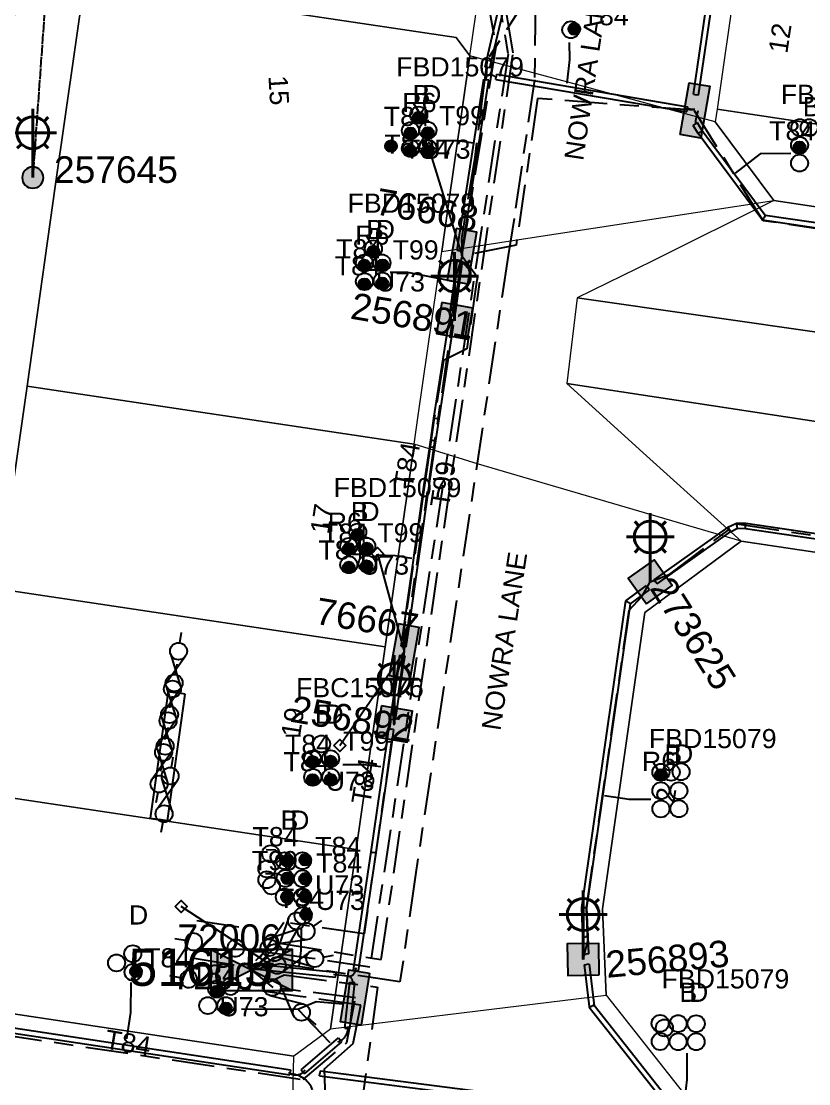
# Model space of a CAD drawing. Header units: metres. Extents: x 280709 to 281347, y 6137535 to 6138306.
# Drawn here: x 280959 to 281033.1, y 6138006.9 to 6138106.9 of the extents above; entities that cross this region are included whole.
import ezdxf
from ezdxf.enums import TextEntityAlignment as Align

# ---------------------------------------------------------------- set-up
doc = ezdxf.new("R2010")
doc.units = ezdxf.units.M
doc.linetypes.add('Cable Exist OH', pattern=[1, 1, 0])
doc.linetypes.add('Cable Exist UG', pattern=[8.2, 4, -1.2, 1.8, -1.2])
doc.layers.get('0').update_dxf_attribs({"color": 6})
for name, color, linetype in [('_User DUCT CONFIGS', 7, 'Continuous'), ('Duct_SP_EXT', 7, 'Continuous'), ('Equip_HV_EXT', 7, 'Continuous'), ('Equip_LV_EXT', 7, 'Continuous'), ('Equip_SP_SL_EXT', 7, 'Continuous'), ('Mains_HV_EXT', 7, 'Continuous'), ('Mains_LV_EXT', 7, 'Continuous'), ('Mains_SL_EXT', 7, 'Continuous'), ('Services_SP_EXT', 7, 'Continuous'), ('Sub_LV_EXT', 7, 'Continuous'), ('Sub_SP_EXT', 7, 'Continuous'), ('SupportsOH_SP_TR_HV_LV_SL_EXT', 7, 'Continuous'), ('SupportsUG_SP_LV_EXT', 7, 'Continuous'), ('SupportsUG_SP_LV_SL_EXT', 7, 'Continuous'), ('Trench_SP_EXT', 7, 'Continuous')]:
    doc.layers.add(name, color=color, linetype=linetype)
for name, color, linetype, lineweight in [('Cadastre Buildings_SP_EXT', 9, 'Continuous', 5), ('Cadastre Land Parcels_SP_EXT', 9, 'Continuous', 5), ('Cadastre Roads_SP_EXT', 9, 'Continuous', 5)]:
    doc.layers.add(name, color=color, linetype=linetype, lineweight=lineweight)
doc.styles.add('COLUMN_LABEL', font='arial.ttf')
doc.styles.add('iecARIAL', font='arial.ttf', dxfattribs={"height": 2})
doc.styles.add('PIT_LABEL', font='arial.ttf')
doc.styles.add('POLE_LABEL', font='arial.ttf')
doc.styles.get("Standard").update_dxf_attribs({"font": 'arial.ttf'})
doc.styles.add('SWITCH_LABEL', font='arial.ttf', dxfattribs={"height": 2.5})

# ---------------------------------------------------------------- blocks, each defined once
blk = doc.blocks.new('SUB_PADMOUNT_EXT')
for points in [[(0, 0), (-3.84, 1.92), (-3.84, -1.92)], [(0, 0), (3.84, 1.92), (3.84, -1.92)]]:
    blk.add_hatch(color=256).paths.add_polyline_path(points)
for p, q in [((3.84, 1.92), (-3.84, -1.92)), ((-3.84, 1.92), (3.84, -1.92))]:
    blk.add_line(p, q)
blk.add_lwpolyline([(-3.84, -1.92), (3.84, -1.92), (3.84, 1.92), (-3.84, 1.92)], close=True)
for tag, height, flags, p in [('ASSET_NUM', 3.5, 8, (2, 2)), ('STREET_CODE', 0.2, 9, (1.5, 0)), ('OPERATING_VOLTAGE', 0.2, 9, (1.5, -0.6)), ('ORIENTATION', 0.2, 9, (1.5, -0.8)), ('OWNED_BY', 0.2, 9, (1.5, -1)), ('CONSTRUCTED_VOLTAGE', 0.2, 9, (1.5, -0.2)), ('NO_PHASES', 0.2, 9, (1.5, -0.4)), ('OPERATED_BY', 0.2, 9, (1.5, -1.2)), ('SECONDARY_VOLTAGE', 0.2, 9, (1.5, -1.6)), ('STATE', 0.2, 9, (1.5, -1.8)), ('MAINTAINED_BY', 0.2, 9, (1.5, -1.4)), ('PARENT', 0.2, 9, (1.5, -2)), ('SUBSTATION_TYPE', 0.2, 9, (1.5, -2.2)), ('STREETNAME', 0.2, 9, (1.5, -3)), ('USAGE', 0.2, 9, (1.5, -2.4)), ('LEGEND', 0.2, 9, (1.5, -2.6)), ('LOCATION', 0.2, 9, (1.5, -2.8)), ('Z', 0.2, 1, (1.5, -3.6)), ('SUBURB', 0.2, 9, (1.5, -3.2)), ('NOTES', 0.2, 9, (1.5, -3.4))]:
    blk.add_attdef(tag, text='', height=height, dxfattribs=dict(flags=flags)).set_placement(p, align=Align.MIDDLE_LEFT)
blk = doc.blocks.new('COLUMN_EXT')
blk.add_hatch(color=256).paths.add_polyline_path([(-1.485, 1.485), (-1.485, -1.485), (1.485, -1.485), (1.485, 1.485)])
blk.add_lwpolyline([(-1.485, -1.485), (1.485, -1.485), (1.485, 1.485), (-1.485, 1.485)], close=True)
for tag, height, style, flags, p in [('ASSET_NUM', 2.5, 'COLUMN_LABEL', 8, (2, 2)), ('STRUCTURE_PLANT_NUMBER', 0.2, 'POLE_LABEL', 9, (1.813, 0.031)), ('STREET_CODE', 0.2, 'COLUMN_LABEL', 9, (1.813, -0.2))]:
    blk.add_attdef(tag, text='', height=height, dxfattribs=dict(style=style, flags=flags)).set_placement(p, align=Align.MIDDLE_LEFT)
at = {"flags": 9}
for tag, p in [('OWNED_BY', (1.813, -0.6)), ('STATE', (1.813, -0.8)), ('COLUMN_TYPE', (1.813, -0.4)), ('USAGE', (1.813, -1)), ('STREETNAME', (1.813, -1.6)), ('SUBURB', (1.813, -1.8)), ('LEGEND', (1.813, -1.2)), ('LOCATION', (1.813, -1.4)), ('NOTES', (1.813, -2))]:
    blk.add_attdef(tag, text='', height=0.2, dxfattribs=at).set_placement(p, align=Align.MIDDLE_LEFT)
at = {"flags": 1}
blk.add_attdef('Z', (1.813, -2.351), '', height=0.2, dxfattribs=at)
blk = doc.blocks.new('PILLAR_EXT')
blk.add_hatch(color=256).paths.add_polyline_path([(-2.475, 0.99), (-2.475, -0.99), (2.475, -0.99), (2.475, 0.99)])
blk.add_lwpolyline([(-2.475, -0.99), (2.475, -0.99), (2.475, 0.99), (-2.475, 0.99)], close=True)
at = {"style": 'iecARIAL', "flags": 8}
blk.add_attdef('ASSET_NUM', (1.5, 3.5), '', height=2.5, dxfattribs=at)
for tag, p, flags in [('OWNED_BY', (0, -0.2), 9), ('STATE', (0, -0.4), 9), ('SUPPORT_TYPE', (0, -0.6), 9), ('USAGE', (0, -0.8), 9), ('LEGEND', (0, -1), 9), ('LOCATION', (0, -1.2), 9), ('STREETNAME', (0, -1.8), 9), ('SUBURB', (0, -2), 1), ('NOTES', (0, -1.4), 9), ('PARENT', (0, -1.6), 9)]:
    blk.add_attdef(tag, p, '', height=0.2, dxfattribs=dict(flags=flags))
blk = doc.blocks.new('DUCT_EXT')
blk.add_circle((0, 0.8), 0.8)
at = {"flags": 1}
blk.add_attdef('Z', (0, 0), '', height=0.2, dxfattribs=at)
at = {"flags": 9}
for tag, p in [('DUCT_CODE', (0, 0)), ('XSECT_TYPE', (0, -0.2)), ('STATE', (0, -0.6)), ('FB_REFERENCE', (0, -0.4)), ('NOTES', (0, -0.8))]:
    blk.add_attdef(tag, text='', height=0.2, dxfattribs=at).set_placement(p, align=Align.MIDDLE_LEFT)
blk = doc.blocks.new('SL_LANTERN_EXT')
at = {"lineweight": 40}
for p, q in [((0, 1.968), (0, 6.468)), ((-1.459, 5.676), (-1.061, 5.278)), ((1.458, 5.676), (1.06, 5.278)), ((-2.25, 4.218), (2.25, 4.218)), ((-1.459, 2.759), (-1.061, 3.157)), ((1.458, 2.759), (1.06, 3.157)), ((0, 0), (0, 2.721))]:
    blk.add_line(p, q, dxfattribs=at)
blk.add_circle((0, 4.218), 1.5, dxfattribs=at)
at = {"style": 'iecARIAL', "flags": 9}
blk.add_attdef('ASSET_NUM', (1.5, 1.5), '', height=2.5, dxfattribs=at)
for tag, p, height, flags in [('CONSTRUCTED_VOLTAGE', (0.981, -0.653), 0.2, 9), ('CONTROL_TYPE', (0.981, -0.853), 0.2, 9), ('LANTERN_PURPOSE', (0.981, -1.053), 0.2, 9), ('LNUMBER', (2.181, -3.253), 2.5, 8), ('OPERATING_VOLTAGE', (0.981, -1.653), 0.2, 9), ('ORIENTATION', (0.981, -1.853), 0.2, 9), ('OWNED_BY', (0.981, -2.053), 0.2, 9), ('LANTERN_TYPE', (0.981, -1.253), 0.2, 9), ('NO_PHASES', (0.981, -1.453), 0.2, 9), ('STATE', (0.981, -2.253), 0.2, 9), ('CEXIST', (0.981, -2.653), 0.2, 9), ('CNEW', (0.981, -2.853), 0.2, 9), ('CNUMBER', (0.981, -3.053), 0.2, 9), ('USAGE', (0.981, -2.453), 0.2, 9), ('CREMOVE', (0.981, -3.253), 0.2, 9), ('CREPLACE', (0.981, -3.453), 0.2, 9), ('LKINGHEIGHT', (0.981, -3.653), 0.2, 9), ('LBRACKET', (0.981, -3.853), 0.2, 9), ('LBRACKETVOCAB', (0.981, -4.053), 0.2, 9), ('LCATEGORY', (0.981, -4.253), 0.2, 9), ('LCHARGE1', (0.981, -4.453), 0.2, 9), ('LCHARGE1PERCENT', (0.981, -4.653), 0.2, 9), ('LCHARGE2', (0.981, -4.853), 0.2, 9), ('LCHARGE2PERCENT', (0.981, -5.053), 0.2, 9), ('LCHARGE3', (0.981, -5.253), 0.2, 9), ('LCHARGE3PERCENT', (0.981, -5.453), 0.2, 9), ('LEXIST', (0.981, -5.653), 0.2, 9), ('LLAMP', (0.981, -5.853), 0.2, 9), ('LLAMPVOCAB', (0.981, -6.053), 0.2, 9), ('LMAST', (0.981, -6.253), 0.2, 9), ('LMASTVOCAB', (0.981, -6.453), 0.2, 9), ('LNEW', (0.981, -6.653), 0.2, 9), ('LANTNUMBER', (0.981, -6.853), 0.2, 9), ('LOUTREACH', (0.981, -7.253), 0.2, 9), ('LOUTREACHVOCAB', (0.981, -7.453), 0.2, 9), ('LRATECODE', (0.981, -7.653), 0.2, 9), ('LREMOVE', (0.981, -7.853), 0.2, 9), ('LREPLACE', (0.981, -8.053), 0.2, 9), ('LTYPE', (0.981, -8.253), 0.2, 9), ('LTYPEVOCAB', (0.981, -8.453), 0.2, 9), ('LEGEND', (0.981, -8.653), 0.2, 9), ('LOCATION', (0.981, -8.853), 0.2, 9), ('NOTES', (0.981, -9.053), 0.2, 9), ('STREETNAME', (0.981, -9.253), 0.2, 9), ('SUBURB', (0.981, -9.453), 0.2, 1)]:
    blk.add_attdef(tag, p, '', height=height, dxfattribs=dict(flags=flags))
blk = doc.blocks.new('CCP_EXT')
at = {"flags": 9}
for tag, p in [('STATE', (0, -1.8)), ('USAGE', (0, -1.2)), ('LEGEND', (0, -1.4)), ('LIFE_SUPPORT', (0, -1.6)), ('NOTES', (0, -2))]:
    blk.add_attdef(tag, text='', height=0.2, dxfattribs=at).set_placement(p, align=Align.MIDDLE_LEFT)
blk.add_wipeout([(0, 0.566), (0.566, 0), (0, -0.566), (-0.566, 0)])
blk.add_lwpolyline([(-0.566, 0), (0, 0.566), (0.566, 0), (0, -0.566), (-0.566, 0)])
at = {"flags": 1}
blk.add_attdef('Z', (0, 0), '', height=0.2, dxfattribs=at)
at = {"flags": 9}
for tag, p in [('CCP_TYPE', (0, 0)), ('OPERATING_VOLTAGE', (0, -0.6)), ('ORIENTATION', (0, -0.8)), ('OWNED_BY', (0, -1)), ('CONSTRUCTED_VOLTAGE', (0, -0.2)), ('NO_PHASES', (0, -0.4))]:
    blk.add_attdef(tag, text='', height=0.2, dxfattribs=at).set_placement(p, align=Align.MIDDLE_LEFT)
blk = doc.blocks.new('POLE_EXT')
blk.add_hatch(color=256).paths.add_polyline_path([(-1, 0, 1), (1, 0, 1)])
blk.add_lwpolyline([(-1, 0, 1), (1, 0, 1)], format="xyb", close=True)
for tag, height, flags, p in [('pNumber', 2.5, 8, (-17.84, 2.067)), ('OWNED_BY', 0.2, 9, (1.355, -0.4)), ('SPECIAL_USE', 0.2, 9, (1.355, -0.8)), ('STATE', 0.2, 9, (1.355, -1)), ('PARENT', 0.2, 9, (1.355, -0.6)), ('cLV', 0.2, 9, (1.355, -1.4)), ('cHV', 0.2, 9, (1.355, -2)), ('hDepth', 0.2, 9, (1.355, -1.6)), ('hDia', 0.2, 9, (1.355, -1.8)), ('USAGE', 0.2, 9, (1.355, -1.2)), ('LBRACKET', 0.2, 9, (1.355, -2.2)), ('LExisting', 0.2, 9, (1.355, -2.4)), ('LANTNUMBER', 0.2, 9, (1.355, -2.6)), ('LOther', 0.2, 9, (1.355, -2.8)), ('LRemove', 0.2, 9, (1.355, -3)), ('cLinedev', 0.2, 9, (1.355, -3.4)), ('pExisting', 0.2, 9, (1.355, -3.8)), ('LEGEND', 0.2, 9, (1.355, -3.2)), ('LOCATION', 0.2, 9, (1.355, -3.6)), ('PFNUMBER', 0.2, 9, (1.355, -4)), ('pFooting', 0.2, 9, (1.355, -4.4)), ('pNew', 0.2, 9, (1.355, -4.6)), ('pRelocate', 0.2, 9, (1.355, -5)), ('NEWPFNUMBER', 0.2, 9, (1.355, -4.2)), ('cspan', 0.2, 9, (1.355, -6)), ('pRemove', 0.2, 9, (1.355, -5.2)), ('pReplace', 0.2, 9, (1.355, -5.4)), ('pStay', 0.2, 9, (1.355, -5.6)), ('pType', 0.2, 9, (1.355, -5.8)), ('STREETNAME', 0.2, 9, (1.355, -6.2)), ('SUBURB', 0.2, 9, (1.355, -6.4)), ('OPERATED_BY', 0.2, 9, (1.355, -7.014)), ('NOTES', 0.2, 9, (1.355, -6.6)), ('MAINTAINED_BY', 0.2, 9, (1.355, -6.814))]:
    blk.add_attdef(tag, text='', height=height, dxfattribs=dict(flags=flags)).set_placement(p, align=Align.MIDDLE_LEFT)
at = {"style": 'POLE_LABEL'}
for tag, height, flags, p in [('ASSET_NUM', 2.5, 8, (2, 2)), ('STRUCTURE_PLANT_NUMBER', 0.2, 9, (1.355, 0.028)), ('STREET_CODE', 0.2, 9, (1.355, -0.2))]:
    blk.add_attdef(tag, text='', height=height, dxfattribs=dict(at, flags=flags)).set_placement(p, align=Align.MIDDLE_LEFT)
at = {"flags": 1}
blk.add_attdef('Z', (1.355, -7.328), '', height=0.2, dxfattribs=at)
blk = doc.blocks.new('LV_UG_DFUSE_CLOSED_EXT')
for points in [[(1, 0), (0, 0)], [(5.04, 0.726), (2.156, -0.717)], [(5.049, -0.707), (2.156, 0.717)], [(6.2, 0.013), (7.2, 0.013)]]:
    blk.add_lwpolyline(points)
for centre in [(1.8, 0), (5.4, 0.011)]:
    blk.add_circle(centre, 0.8)
at = {"flags": 9}
for tag, p in [('ACTUAL_STATUS', (0, 0)), ('OPERATING_VOLTAGE', (0, -0.6)), ('ORIENTATION', (0, -0.8)), ('STATE', (0, -1)), ('CONSTRUCTED_VOLTAGE', (0, -0.2)), ('NO_PHASES', (0, -0.4)), ('SWITCH_TYPE', (0, -1.2)), ('USAGE', (0, -1.4)), ('NOTES', (0, -1.6))]:
    blk.add_attdef(tag, text='', height=0.2, dxfattribs=at).set_placement(p, align=Align.MIDDLE_LEFT)
at = {"flags": 1}
blk.add_attdef('Z', (0, 0), '', height=0.2, dxfattribs=at)
blk = doc.blocks.new('SWG_HOLEC_SU_EXT')
blk.add_line((1.8, -2), (5.8, -2))
for points in [[(1, 0), (0, 0)], [(6.6, 0), (7.6, 0)]]:
    blk.add_lwpolyline(points)
for points in [[(1.8, -0.8, 1), (1.8, 0.8, 1)], [(5.8, -0.8, 1), (5.8, 0.8, 1)]]:
    blk.add_lwpolyline(points, format="xyb", close=True)
at = {"style": 'SWITCH_LABEL', "flags": 8}
blk.add_attdef('ASSET_NUM', text='', height=2.5, rotation=179.95437, dxfattribs=at).set_placement((-2.4, 0), align=Align.MIDDLE_LEFT)
at = {"flags": 1}
blk.add_attdef('Z', (0, 0), '', height=0.2, dxfattribs=at)
at = {"flags": 9}
for tag, p in [('ACTUAL_STATUS', (0, -0.4)), ('OPERATING_VOLTAGE', (0, -1)), ('CONSTRUCTED_VOLTAGE', (0, -0.6)), ('NO_PHASES', (0, -0.8)), ('ORIENTATION', (0, -1.2)), ('OWNED_BY', (0, -1.4)), ('STATE', (0, -1.8)), ('SWITCH_TYPE', (0, -2)), ('PARENT', (0, -1.6)), ('STREETNAME', (0, -2.6)), ('SUBURB', (0, -2.8)), ('USAGE', (0, -2.2)), ('LOCATION', (0, -2.4)), ('NOTES', (0, -3))]:
    blk.add_attdef(tag, text='', height=0.2, dxfattribs=at).set_placement(p, align=Align.MIDDLE_LEFT)
at = {"style": 'SWITCH_LABEL', "flags": 9}
blk.add_attdef('STREET_CODE', text='', height=0.2, dxfattribs=at).set_placement((0, -0.2), align=Align.MIDDLE_LEFT)
blk = doc.blocks.new('CABLE_LARGE_EXT')
h = blk.add_hatch(color=256)
edge = h.paths.add_edge_path()
edge.add_arc((0, 0.55), 0.55, 0, 360)
blk.add_circle((0, 0.55), 0.55)
at = {"flags": 1}
blk.add_attdef('Z', (0, 0), '', height=0.2, dxfattribs=at)
at = {"flags": 9}
for tag, p in [('COND_CODE', (0, 0)), ('XSECT_SIZE', (0, -0.6)), ('STATE', (0, -0.4)), ('FB_REFERENCE', (0, -0.2)), ('NOTES', (0, -0.8))]:
    blk.add_attdef(tag, text='', height=0.2, dxfattribs=at).set_placement(p, align=Align.MIDDLE_LEFT)
blk = doc.blocks.new('PIT_EXT')
blk.add_hatch(color=256).paths.add_polyline_path([(-2.475, 0.99), (2.475, 0.99), (2.475, -0.99), (-2.475, -0.99)])
at = {"lineweight": -3}
blk.add_lwpolyline([(-2.475, 0.99), (2.475, 0.99), (2.475, -0.99), (-2.475, -0.99)], close=True, dxfattribs=at)
at = {"style": 'PIT_LABEL'}
for tag, height, flags, p in [('ASSET_NUM', 2.5, 8, (2, 2)), ('STREET_CODE', 0.2, 9, (0, -0.2))]:
    blk.add_attdef(tag, text='', height=height, dxfattribs=dict(at, flags=flags)).set_placement(p, align=Align.MIDDLE_LEFT)
at = {"flags": 1}
blk.add_attdef('Z', (0, 0), '', height=0.2, dxfattribs=at)
at = {"flags": 9}
for tag, p in [('OWNED_BY', (0, -0.4)), ('STATE', (0, -0.6)), ('SUPPORT_TYPE', (0, -0.8)), ('USAGE', (0, -1)), ('LOCATION', (0, -1.2)), ('NOTES', (0, -1.4))]:
    blk.add_attdef(tag, text='', height=0.2, dxfattribs=at).set_placement(p, align=Align.MIDDLE_LEFT)

msp = doc.modelspace()

# ---------------------------------------------------------------- linework, layer by layer
at = {"layer": '_User DUCT CONFIGS'}
for points in [[(281010.606, 6138104.874), (281010.636, 6138103.247), (281010.385, 6138101.051)], [(281031.447, 6138094.42), (281028.555, 6138094.375), (281026.202, 6138092.574)], [(280993.744, 6138083.272), (280995.386, 6138083.259), (280999.525, 6138082.436)], [(280989.298, 6138036.937), (280991.274, 6138036.951), (280992.888, 6138036.749)], [(281018.274, 6138033.667), (281016.251, 6138033.665), (281013.934, 6138034.01)], [(280982.104, 6138028.942), (280982.901, 6138028.913), (280983.643, 6138028.324)], [(280982.015, 6138026.692), (280983.204, 6138026.698), (280983.593, 6138026.494)], [(280985.379, 6138021.601), (280985.36, 6138019.412), (280985.162, 6138017.97)], [(280969.367, 6138016.439), (280969.331, 6138013.615), (280968.951, 6138011.138)], [(280985.084, 6138013.947), (280986.801, 6138014.656), (280989.325, 6138014.448)], [(280979.763, 6138013.976), (280985.084, 6138013.947), (280988.075, 6138010.785)], [(281021.678, 6138009.793), (281021.681, 6138007.32), (281021.401, 6138004.866)]]:
    msp.add_lwpolyline(points, dxfattribs=at)
at = {"layer": 'Cadastre Land Parcels_SP_EXT', "linetype": 'Continuous'}
for points in [[(280996.407, 6138069.772), (280998.619, 6138085.205), (280999.194, 6138089.214), (281001.257, 6138103.602), (280999.967, 6138105.337), (280964.99, 6138110.564), (280962.234, 6138091.319), (280959.619, 6138072.527), (280996.022, 6138067.087), (280996.407, 6138069.772)], [(281046.5, 6138107.634), (281026.24, 6138110.663), (281024.509, 6138098.589), (281044.766, 6138095.56), (281046.5, 6138107.634)], [(281044.766, 6138095.56), (281024.509, 6138098.589), (281024.337, 6138097.386), (281029.844, 6138089.988), (281043.668, 6138087.922), (281044.766, 6138095.56)], [(281082.288, 6138070.684), (281011.363, 6138080.856), (281010.378, 6138072.775), (281080.934, 6138062.026), (281082.288, 6138070.684)], [(280995.571, 6138063.945), (280996.022, 6138067.087), (280959.619, 6138072.527), (280956.859, 6138053.472), (280993.289, 6138048.027), (280995.571, 6138063.945)], [(281047.559, 6138054.863), (281026.78, 6138057.969), (281017.731, 6138051.23), (281013.737, 6138023.374), (281014.086, 6138015.239), (281021.365, 6138006.043), (281040.159, 6138003.223), (281047.559, 6138054.863)], [(280993.289, 6138048.027), (280956.859, 6138053.472), (280954.093, 6138034.417), (280990.555, 6138028.968), (280993.289, 6138048.027)]]:
    msp.add_lwpolyline(points, close=True, dxfattribs=at)
at = {"layer": 'Cadastre Roads_SP_EXT', "linetype": 'Continuous'}
for points in [[(280991.596, 6138115.83), (280975.691, 6138118.208), (280967.297, 6138119.462), (280966.422, 6138119.593), (280965.71, 6138115.107), (280964.99, 6138110.564), (280999.967, 6138105.337), (281001.257, 6138103.602), (281002.133, 6138109.675), (281002.996, 6138115.662), (281001.241, 6138114.389), (280991.596, 6138115.83)], [(280962.234, 6138091.319), (280964.99, 6138110.564), (280961.449, 6138111.095), (280958.968, 6138111.467), (280953.516, 6138073.441), (280952.856, 6138073.538), (280951.399, 6138063.431), (280950.105, 6138054.49), (280947.346, 6138035.44), (280944.461, 6138015.563), (280947.245, 6138015.145), (280951.223, 6138014.548), (280954.093, 6138034.417), (280956.859, 6138053.472), (280959.619, 6138072.527), (280962.234, 6138091.319)], [(281005.887, 6138086.319), (281029.844, 6138089.988), (281024.337, 6138097.386), (281011.274, 6138100.904), (281001.257, 6138103.602), (280999.194, 6138089.214), (280998.619, 6138085.206), (281005.887, 6138086.319)], [(280984.457, 6137999.365), (280984.692, 6138009.525), (280951.223, 6138014.548), (280949.736, 6138004.633), (280948.237, 6137994.65), (280984.222, 6137989.25), (280984.457, 6137999.365)]]:
    msp.add_lwpolyline(points, close=True, dxfattribs=at)
for points in [[(281043.668, 6138087.922), (281029.844, 6138089.988), (281018.394, 6138084.299), (281011.363, 6138080.856), (281082.288, 6138070.684)], [(281080.934, 6138062.026), (281010.378, 6138072.775), (281017.883, 6138065.995), (281026.78, 6138057.969), (281047.559, 6138054.863)]]:
    msp.add_lwpolyline(points, dxfattribs=at)
at = {"layer": 'Duct_SP_EXT'}
for p, q in [((281022.307, 6138099.987), (281031.575, 6138163.541)), ((281022.782, 6138099.918), (281032.05, 6138163.472)), ((281002.681, 6138102.573), (281004.71, 6138111.198)), ((281003.149, 6138102.463), (281005.177, 6138111.088)), ((281002.681, 6138102.573), (281002.915, 6138102.518)), ((281003.149, 6138102.463), (281002.915, 6138102.518)), ((281000.046, 6138085.318), (281002.576, 6138101.397)), ((281002.576, 6138101.397), (281002.814, 6138101.36)), ((281003.051, 6138101.322), (281002.814, 6138101.36)), ((281003.696, 6138101.393), (281003.736, 6138101.63)), ((281003.696, 6138101.393), (281021.66, 6138098.338)), ((281003.776, 6138101.867), (281003.736, 6138101.63)), ((281003.776, 6138101.867), (281021.74, 6138098.811)), ((281000.52, 6138085.243), (281003.051, 6138101.322)), ((281022.307, 6138099.987), (281022.545, 6138099.952)), ((281022.782, 6138099.918), (281022.545, 6138099.952)), ((281021.66, 6138098.338), (281021.7, 6138098.574)), ((281021.74, 6138098.811), (281021.7, 6138098.574)), ((281022.257, 6138097.048), (281022.46, 6138097.175)), ((281022.726, 6138096.296), (281022.257, 6138097.048)), ((281022.664, 6138097.302), (281022.46, 6138097.175)), ((281023.123, 6138096.567), (281022.664, 6138097.302)), ((281022.726, 6138096.296), (281022.924, 6138096.431)), ((281023.123, 6138096.567), (281022.924, 6138096.431)), ((281029.051, 6138088.599), (281023.123, 6138096.567)), ((281028.784, 6138088.153), (281022.726, 6138096.296)), ((281028.784, 6138088.153), (281028.918, 6138088.376)), ((281029.051, 6138088.599), (281028.918, 6138088.376)), ((281043.447, 6138086.463), (281029.051, 6138088.599)), ((281043.376, 6138085.988), (281028.784, 6138088.153)), ((281000.046, 6138085.318), (281000.283, 6138085.28)), ((281000.52, 6138085.243), (281000.283, 6138085.28)), ((280999.446, 6138079.716), (281000.077, 6138084.284)), ((280999.921, 6138079.647), (281000.553, 6138084.218)), ((281000.077, 6138084.284), (281000.315, 6138084.251)), ((281000.553, 6138084.218), (281000.315, 6138084.251)), ((280999.372, 6138079.221), (280999.446, 6138079.717)), ((280999.446, 6138079.717), (280999.446, 6138079.716)), ((280999.446, 6138079.717), (280999.684, 6138079.682)), ((280999.446, 6138079.716), (280999.684, 6138079.682)), ((280999.921, 6138079.646), (280999.684, 6138079.682)), ((280999.921, 6138079.647), (280999.684, 6138079.682)), ((280999.847, 6138079.15), (280999.921, 6138079.646)), ((280999.921, 6138079.646), (280999.921, 6138079.647)), ((280999.372, 6138079.221), (280999.609, 6138079.186)), ((280999.847, 6138079.15), (280999.609, 6138079.186)), ((280997.878, 6138069.533), (280999.234, 6138078.304)), ((280998.353, 6138069.463), (280999.708, 6138078.23)), ((280999.234, 6138078.304), (280999.471, 6138078.267)), ((280999.708, 6138078.23), (280999.471, 6138078.267)), ((280997.585, 6138067.471), (280997.878, 6138069.533)), ((280997.878, 6138069.533), (280998.115, 6138069.498)), ((280998.06, 6138067.399), (280998.353, 6138069.463)), ((280998.353, 6138069.463), (280998.115, 6138069.498)), ((280997.482, 6138066.837), (280997.585, 6138067.473)), ((280997.585, 6138067.473), (280997.585, 6138067.471)), ((280997.585, 6138067.473), (280997.822, 6138067.435)), ((280997.585, 6138067.471), (280997.822, 6138067.435)), ((280998.059, 6138067.396), (280997.822, 6138067.435)), ((280998.06, 6138067.399), (280997.822, 6138067.435)), ((280997.957, 6138066.764), (280998.059, 6138067.396)), ((280998.059, 6138067.396), (280998.06, 6138067.399)), ((280997.022, 6138063.683), (280997.482, 6138066.837)), ((280997.482, 6138066.837), (280997.72, 6138066.801)), ((280997.497, 6138063.614), (280997.957, 6138066.764)), ((280997.957, 6138066.764), (280997.72, 6138066.801)), ((280994.971, 6138049.333), (280997.022, 6138063.683)), ((280995.445, 6138049.263), (280997.497, 6138063.614)), ((280997.022, 6138063.683), (280997.259, 6138063.649)), ((280997.497, 6138063.614), (280997.259, 6138063.649)), ((281025.53, 6138059.258), (281026.327, 6138059.661)), ((281026.327, 6138059.661), (281027.202, 6138059.639)), ((281026.327, 6138059.661), (281026.382, 6138059.419)), ((281026.436, 6138059.178), (281026.382, 6138059.419)), ((281027.176, 6138059.159), (281027.196, 6138059.399)), ((281027.19, 6138059.159), (281027.196, 6138059.399)), ((281027.202, 6138059.639), (281027.196, 6138059.399)), ((281027.217, 6138059.638), (281027.196, 6138059.399)), ((281027.202, 6138059.639), (281027.217, 6138059.638)), ((281027.217, 6138059.638), (281045.313, 6138056.98)), ((281018.593, 6138054.32), (281025.515, 6138059.248)), ((281018.872, 6138053.929), (281025.794, 6138058.857)), ((281025.515, 6138059.248), (281025.53, 6138059.258)), ((281025.515, 6138059.248), (281025.655, 6138059.052)), ((281025.53, 6138059.258), (281025.655, 6138059.052)), ((281025.794, 6138058.857), (281025.655, 6138059.052)), ((281025.779, 6138058.846), (281025.655, 6138059.052)), ((281025.779, 6138058.846), (281026.436, 6138059.178)), ((281025.794, 6138058.857), (281025.779, 6138058.846)), ((281026.436, 6138059.178), (281027.19, 6138059.159)), ((281027.19, 6138059.159), (281027.176, 6138059.159)), ((281027.176, 6138059.159), (281045.243, 6138056.505)), ((281015.917, 6138052.333), (281017.86, 6138053.773)), ((281016.364, 6138052.067), (281018.146, 6138053.387)), ((281017.86, 6138053.773), (281018.003, 6138053.58)), ((281018.146, 6138053.387), (281018.003, 6138053.58)), ((281018.593, 6138054.32), (281018.732, 6138054.124)), ((281018.872, 6138053.929), (281018.732, 6138054.124)), ((281011.787, 6138023.482), (281015.917, 6138052.333)), ((281012.268, 6138023.457), (281016.364, 6138052.067)), ((281015.917, 6138052.333), (281016.14, 6138052.2)), ((281016.364, 6138052.067), (281016.14, 6138052.2)), ((280994.781, 6138048.086), (280994.971, 6138049.334)), ((280994.971, 6138049.334), (280994.971, 6138049.333)), ((280994.971, 6138049.334), (280995.208, 6138049.298)), ((280994.971, 6138049.333), (280995.208, 6138049.298)), ((280995.445, 6138049.262), (280995.208, 6138049.298)), ((280995.445, 6138049.263), (280995.208, 6138049.298)), ((280995.256, 6138048.014), (280995.445, 6138049.262)), ((280995.445, 6138049.262), (280995.445, 6138049.263)), ((280994.781, 6138048.086), (280995.019, 6138048.05)), ((280995.256, 6138048.014), (280995.019, 6138048.05)), ((280994.552, 6138046.58), (280993.764, 6138041.226)), ((280995.027, 6138046.509), (280994.238, 6138041.156)), ((280994.651, 6138047.241), (280994.552, 6138046.58)), ((280994.552, 6138046.58), (280994.552, 6138046.58)), ((280994.552, 6138046.58), (280994.79, 6138046.545)), ((280994.552, 6138046.58), (280994.79, 6138046.545)), ((280994.651, 6138047.241), (280994.889, 6138047.206)), ((280995.027, 6138046.509), (280994.79, 6138046.545)), ((280995.027, 6138046.509), (280994.79, 6138046.545)), ((280995.126, 6138047.17), (280994.889, 6138047.206)), ((280995.126, 6138047.17), (280995.027, 6138046.509)), ((280995.027, 6138046.509), (280995.027, 6138046.509)), ((280993.764, 6138041.226), (280994.001, 6138041.191)), ((280994.238, 6138041.156), (280994.001, 6138041.191)), ((280993.611, 6138040.319), (280993.443, 6138039.119)), ((280993.611, 6138040.319), (280993.849, 6138040.285)), ((280994.086, 6138040.252), (280993.849, 6138040.285)), ((280994.086, 6138040.252), (280993.918, 6138039.053)), ((280993.443, 6138039.12), (280991.924, 6138028.718)), ((280993.918, 6138039.052), (280992.399, 6138028.648)), ((280993.443, 6138039.119), (280993.443, 6138039.12)), ((280993.443, 6138039.12), (280993.681, 6138039.086)), ((280993.443, 6138039.119), (280993.681, 6138039.086)), ((280993.918, 6138039.053), (280993.681, 6138039.086)), ((280993.918, 6138039.052), (280993.681, 6138039.086)), ((280993.918, 6138039.053), (280993.918, 6138039.052)), ((280991.924, 6138028.718), (280990.28, 6138017.617)), ((280992.399, 6138028.648), (280990.755, 6138017.547)), ((280991.924, 6138028.718), (280992.161, 6138028.683)), ((280992.399, 6138028.648), (280992.161, 6138028.683)), ((281011.896, 6138020.716), (281011.787, 6138023.482)), ((281011.787, 6138023.482), (281012.028, 6138023.47)), ((281012.268, 6138023.457), (281012.028, 6138023.47)), ((281012.375, 6138020.734), (281012.268, 6138023.457)), ((281011.896, 6138020.716), (281012.136, 6138020.725)), ((281011.896, 6138020.716), (281012.136, 6138020.725)), ((281011.959, 6138019.113), (281011.896, 6138020.716)), ((281011.896, 6138020.716), (281011.896, 6138020.716)), ((281012.375, 6138020.734), (281012.136, 6138020.725)), ((281012.375, 6138020.734), (281012.136, 6138020.725)), ((281012.438, 6138019.132), (281012.375, 6138020.734)), ((281012.375, 6138020.734), (281012.375, 6138020.734)), ((281011.959, 6138019.113), (281012.199, 6138019.122)), ((281012.438, 6138019.132), (281012.199, 6138019.122)), ((280981.205, 6138017.653), (280981.229, 6138017.892)), ((280988.613, 6138016.918), (280981.205, 6138017.653)), ((280981.253, 6138018.131), (280981.229, 6138017.892)), ((280988.66, 6138017.396), (280981.253, 6138018.131)), ((280988.66, 6138017.396), (280988.636, 6138017.157)), ((280990.28, 6138017.617), (280990.518, 6138017.582)), ((280990.755, 6138017.547), (280990.518, 6138017.582)), ((281012, 6138018.093), (281012.238, 6138018.122)), ((281012, 6138018.093), (281012.485, 6138014.176)), ((281012.477, 6138018.152), (281012.238, 6138018.122)), ((281012.477, 6138018.152), (281012.961, 6138014.235)), ((280988.613, 6138016.918), (280988.636, 6138017.157)), ((280989.49, 6138012.135), (280989.968, 6138016.466)), ((280989.967, 6138012.082), (280990.446, 6138016.413)), ((280989.968, 6138016.466), (280990.207, 6138016.439)), ((280990.446, 6138016.413), (280990.207, 6138016.439)), ((280944.061, 6138013.85), (280984.32, 6138007.747)), ((280944.133, 6138014.324), (280984.392, 6138008.221)), ((281012.485, 6138014.176), (281012.723, 6138014.205)), ((281012.485, 6138014.176), (281012.493, 6138014.109)), ((281012.493, 6138014.109), (281012.723, 6138014.205)), ((281012.493, 6138014.109), (281020.284, 6138004.252)), ((281012.953, 6138014.301), (281012.723, 6138014.205)), ((281012.961, 6138014.235), (281012.723, 6138014.205)), ((281012.961, 6138014.235), (281012.953, 6138014.301)), ((281012.953, 6138014.301), (281020.543, 6138004.698)), ((280989.49, 6138012.135), (280989.728, 6138012.108)), ((280989.967, 6138012.082), (280989.728, 6138012.108)), ((280985.399, 6138008.214), (280988.889, 6138011.222)), ((280985.712, 6138007.85), (280989.203, 6138010.858)), ((280988.889, 6138011.222), (280989.046, 6138011.04)), ((280989.203, 6138010.858), (280989.046, 6138011.04)), ((280984.32, 6138007.747), (280984.356, 6138007.984)), ((280984.392, 6138008.221), (280984.356, 6138007.984)), ((280985.399, 6138008.214), (280985.556, 6138008.032)), ((280985.712, 6138007.85), (280985.556, 6138008.032)), ((280987.096, 6138007.657), (280987.127, 6138007.895)), ((280987.096, 6138007.657), (281017.218, 6138003.801)), ((280987.157, 6138008.133), (280987.127, 6138007.895)), ((280987.157, 6138008.133), (281017.279, 6138004.277))]:
    msp.add_line(p, q, dxfattribs=at)
at = {"layer": 'Mains_HV_EXT', "linetype": 'Cable Exist UG'}
msp.add_lwpolyline([(281006.035, 6137990.279), (280986.985, 6137992.311), (280987.652, 6138006.468), (280987.566, 6138008.315), (280990.286, 6138010.694), (280991.011, 6138014.308), (280985.302, 6138015.132), (280980.521, 6138015.792), (280980.705, 6138017.585)], dxfattribs=at)
at = {"layer": 'Mains_LV_EXT', "linetype": 'Cable Exist UG'}
for points in [[(281043.319, 6138085.948), (281028.849, 6138088.096), (281022.352, 6138098.492), (281007.618, 6138099.587), (281005.61, 6138085.793), (281000.518, 6138084.768)], [(280995.082, 6138047.58), (281000.518, 6138084.768)], [(280942.93, 6138011.884), (280948.905, 6138012.8), (280985.574, 6138007.316), (280989.697, 6138010.798), (280990.493, 6138014.987), (280982.765, 6138015.962), (280980.726, 6138017.624)], [(280982.184, 6138016.415), (280983.793, 6138017.175), (280992.575, 6138015.994), (280989.126, 6137990.734), (281006.86, 6137988.902), (281004.552, 6137970.64)]]:
    msp.add_lwpolyline(points, dxfattribs=at)
at = {"layer": 'Mains_SL_EXT', "linetype": 'Cable Exist OH'}
msp.add_lwpolyline([(280961.865, 6138116.677), (280960.132, 6138092.155)], dxfattribs=at)
at = {"layer": 'Mains_SL_EXT', "linetype": 'Cable Exist UG'}
for points in [[(281006.856, 6138109.402), (281002.885, 6138103.239), (281002.885, 6138103.239), (281002.552, 6138100.589), (281001.716, 6138094.082), (281000.877, 6138089.053), (281000.72, 6138087.98), (281000.479, 6138086.427), (281000.518, 6138084.768)], [(281000.518, 6138084.768), (281001.971, 6138082.773), (281001.971, 6138082.773), (281001.875, 6138082.307), (281000.97, 6138076.052), (280998.779, 6138074.934), (280998.779, 6138074.934), (280997.913, 6138069.545), (280997.521, 6138066.856), (280997.217, 6138064.691), (280997.217, 6138064.691), (280997.059, 6138063.677), (280995.027, 6138049.437), (280995.082, 6138047.58)], [(281000.518, 6138084.768), (280999.973, 6138083.014), (280999.973, 6138083.014), (280999.897, 6138082.651), (280999.538, 6138080.105), (280999.826, 6138078.679)], [(281018.229, 6138054.129), (281020.057, 6138054.861), (281020.057, 6138054.861), (281026.364, 6138059.574), (281037.926, 6138057.856), (281040.63, 6138057.464), (281040.63, 6138057.464), (281046.286, 6138056.606), (281047.139, 6138062.499), (281051.477, 6138061.821), (281051.537, 6138062.16)], [(281011.922, 6138018.616), (281012.349, 6138020.371), (281012.349, 6138020.371), (281012.227, 6138023.443), (281016.247, 6138051.473), (281017.48, 6138052.776), (281018.229, 6138054.129)], [(280995.082, 6138047.58), (280994.473, 6138045.759), (280994.473, 6138045.759), (280993.931, 6138042.082), (280994.141, 6138040.755)]]:
    msp.add_lwpolyline(points, dxfattribs=at)
at = {"layer": 'Sub_LV_EXT'}
for p, q in [((280971.218, 6138031.888), (280972.9, 6138043.799)), ((280972.803, 6138031.664), (280974.484, 6138043.575)), ((280972.9, 6138043.799), (280973.692, 6138043.687)), ((280974.484, 6138043.575), (280973.692, 6138043.687)), ((280971.218, 6138031.888), (280972.01, 6138031.776)), ((280972.803, 6138031.664), (280972.01, 6138031.776))]:
    msp.add_line(p, q, dxfattribs=at)
at = {"layer": 'Trench_SP_EXT', "linetype": 'Cable Exist UG'}
for points in [[(281002.778, 6138101.285), (281002.889, 6138102.526)], [(281021.568, 6138098.639), (281022.428, 6138098.587)]]:
    msp.add_lwpolyline(points, dxfattribs=at)
for points in [[(281002.767, 6138101.599), (281002.906, 6138101.758), (281002.906, 6138101.758, -0.279958), (281003.56, 6138101.679), (281003.56, 6138101.679), (281003.728, 6138101.665)], [(281022.691, 6138098.427), (281022.579, 6138097.886), (281022.579, 6138097.886, 0.112654), (281022.475, 6138097.19)], [(280989.717, 6138017.044, 0.370417), (280990.458, 6138017.423), (280990.458, 6138017.423), (280990.556, 6138017.841)], [(280990.192, 6138016.299, 0.528094), (280989.717, 6138017.044), (280989.717, 6138017.044), (280988.412, 6138017.179)], [(280988.836, 6138010.859, 0.368985), (280989.773, 6138012.306)], [(280984.186, 6138008.01, 0.446576), (280985.766, 6138008.213)], [(280984.48, 6138007.822, -0.294659), (280986.459, 6138006.348)]]:
    msp.add_lwpolyline(points, format="xyb", dxfattribs=at)

# ---------------------------------------------------------------- block references
at = {"layer": '_User DUCT CONFIGS'}
for name, p in [('DUCT_EXT', (281010.745, 6138105.255)), ('CABLE_LARGE_EXT', (281011.088, 6138105.585)), ('DUCT_EXT', (280996.441, 6138097.239)), ('CABLE_LARGE_EXT', (280996.441, 6138097.239)), ('DUCT_EXT', (280995.663, 6138095.769)), ('DUCT_EXT', (280997.305, 6138095.806)), ('DUCT_EXT', (281032.307, 6138096.057)), ('DUCT_EXT', (281033.18, 6138096.06)), ('CABLE_LARGE_EXT', (280995.663, 6138095.769)), ('CABLE_LARGE_EXT', (280993.841, 6138094.563)), ('DUCT_EXT', (280995.665, 6138094.101)), ('DUCT_EXT', (280997.303, 6138094.129)), ('DUCT_EXT', (281032.274, 6138094.403)), ('CABLE_LARGE_EXT', (281032.268, 6138094.463)), ('CABLE_LARGE_EXT', (280995.665, 6138094.101)), ('DUCT_EXT', (281032.273, 6138092.715)), ('DUCT_EXT', (280992.175, 6138084.662)), ('CABLE_LARGE_EXT', (280992.175, 6138084.662)), ('DUCT_EXT', (280991.331, 6138083.307)), ('CABLE_LARGE_EXT', (280991.334, 6138083.336)), ('DUCT_EXT', (280992.986, 6138083.328)), ('CABLE_LARGE_EXT', (280993.043, 6138083.346)), ('DUCT_EXT', (280991.335, 6138081.577)), ('CABLE_LARGE_EXT', (280991.335, 6138081.577)), ('DUCT_EXT', (280993.015, 6138081.634)), ('CABLE_LARGE_EXT', (280993.006, 6138081.671)), ('DUCT_EXT', (280990.702, 6138058.017)), ('CABLE_LARGE_EXT', (280990.702, 6138058.017)), ('DUCT_EXT', (280989.865, 6138056.661)), ('CABLE_LARGE_EXT', (280989.868, 6138056.691)), ('DUCT_EXT', (280991.55, 6138056.676)), ('DUCT_EXT', (280989.868, 6138054.931)), ('DUCT_EXT', (280991.582, 6138055.018)), ('CABLE_LARGE_EXT', (280989.868, 6138054.931)), ('DUCT_EXT', (281019.234, 6138035.422)), ('CABLE_LARGE_EXT', (281019.234, 6138035.422)), ('DUCT_EXT', (281020.197, 6138035.421)), ('DUCT_EXT', (281021.121, 6138035.46)), ('CABLE_LARGE_EXT', (280986.472, 6138034.948)), ('DUCT_EXT', (281019.228, 6138033.68)), ('DUCT_EXT', (281020.926, 6138033.681)), ('DUCT_EXT', (281019.235, 6138031.976)), ('DUCT_EXT', (281020.929, 6138031.981)), ('DUCT_EXT', (280982.517, 6138027.756)), ('CABLE_LARGE_EXT', (280985.767, 6138027.434)), ('DUCT_EXT', (280982.589, 6138024.733)), ('CABLE_LARGE_EXT', (280985.767, 6138023.974)), ('DUCT_EXT', (280985.561, 6138021.932)), ('CABLE_LARGE_EXT', (280985.853, 6138022.3)), ('DUCT_EXT', (280969.539, 6138018.354)), ('DUCT_EXT', (280968.013, 6138017.484)), ('DUCT_EXT', (280969.57, 6138016.604)), ('CABLE_LARGE_EXT', (280969.842, 6138016.931)), ('DUCT_EXT', (280977.44, 6138015.028)), ('CABLE_LARGE_EXT', (280977.44, 6138015.028)), ('DUCT_EXT', (280976.604, 6138013.465)), ('DUCT_EXT', (280978.302, 6138013.467)), ('CABLE_LARGE_EXT', (280978.302, 6138013.467)), ('DUCT_EXT', (281019.555, 6138011.363))]:
    msp.add_blockref(name, p, dxfattribs=at)
for name, p, rotation in [('DUCT_EXT', (280987.302, 6138038.08), 0.2412387253177287), ('DUCT_EXT', (280986.46, 6138036.659), 0.2412387253177287), ('CABLE_LARGE_EXT', (280986.46, 6138036.659), 0.2412387253177287), ('DUCT_EXT', (280988.162, 6138036.682), 0.2412387253177287), ('DUCT_EXT', (280986.472, 6138034.948), 0.2412387253177287), ('DUCT_EXT', (280988.173, 6138034.965), 0.2412387253177287), ('CABLE_LARGE_EXT', (280988.173, 6138034.965), 0.2412387253177287), ('DUCT_EXT', (280984.609, 6138027.896), 90.0000000000002), ('CABLE_LARGE_EXT', (280984.609, 6138027.896), 90.0000000000002), ('DUCT_EXT', (280986.309, 6138027.899), 90.0000000000002), ('DUCT_EXT', (280982.962, 6138027.133), 90.0000000000002), ('DUCT_EXT', (280982.967, 6138026.105), 90.0000000000002), ('DUCT_EXT', (280984.672, 6138026.227), 90.0000000000002), ('CABLE_LARGE_EXT', (280984.632, 6138026.239), 90.0000000000002), ('DUCT_EXT', (280986.312, 6138026.195), 90.0000000000002), ('CABLE_LARGE_EXT', (280986.312, 6138026.195), 90.12838501863008), ('DUCT_EXT', (280984.604, 6138024.482), 90.0000000000002), ('CABLE_LARGE_EXT', (280984.604, 6138024.482), 90.0000000000002), ('DUCT_EXT', (280986.306, 6138024.485), 90.0000000000002), ('DUCT_EXT', (281019.958, 6138012.594), 89.9672377352575), ('DUCT_EXT', (281021.647, 6138012.57), 89.9672377352575), ('DUCT_EXT', (281023.347, 6138012.569), 89.9672377352575), ('DUCT_EXT', (281019.966, 6138010.892), 89.9672377352575), ('DUCT_EXT', (281021.646, 6138010.87), 89.9672377352575), ('DUCT_EXT', (281023.346, 6138010.869), 89.9672377352575)]:
    msp.add_blockref(name, p, dxfattribs=dict(at, rotation=rotation))
at = {"layer": 'Equip_HV_EXT'}
ref = msp.add_blockref('SWG_HOLEC_SU_EXT', (280981.013, 6138019.414), dxfattribs=dict(at, rotation=171.511096274739))
ref.add_attrib('ASSET_NUM', '72006', dxfattribs={"layer": '0', "height": 2.5, "style": 'SWITCH_LABEL'}).set_placement((280978.614, 6138020.664), align=Align.MIDDLE_CENTER)
ref = msp.add_blockref('SWG_HOLEC_SU_EXT', (280980.521, 6138015.792), dxfattribs=dict(at, rotation=170.3819178139695))
ref.add_attrib('ASSET_NUM', '72007', dxfattribs={"layer": '0', "height": 2.5, "style": 'SWITCH_LABEL'}).set_placement((280978.122, 6138017.042), align=Align.MIDDLE_CENTER)
at = {"layer": 'Equip_LV_EXT'}
for p, rotation in [((280972.988, 6138042.27), 80.71647529038762), ((280972.568, 6138039.292), 80.71647529038762), ((280972.147, 6138036.314), 80.71647529038762), ((280971.727, 6138033.335), 80.71647529038762), ((280973.35, 6138037.643), 260.6435351728841), ((280981.073, 6138018.48), 43.97351646005757), ((280981.375, 6138018.231), 34.01628018498712), ((280981.355, 6138017.738), 10.05389639908414), ((280981.306, 6138017.15), 319.316793694711)]:
    msp.add_blockref('LV_UG_DFUSE_CLOSED_EXT', p, dxfattribs=dict(at, rotation=rotation))
at = {"layer": 'Equip_SP_SL_EXT'}
for p in [(280960.132, 6138092.155), (280999.826, 6138078.679), (281018.229, 6138054.129), (280994.141, 6138040.755), (281011.922, 6138018.616)]:
    msp.add_blockref('SL_LANTERN_EXT', p, dxfattribs=at)
at = {"layer": 'Services_SP_EXT'}
msp.add_blockref('CCP_EXT', (280974.102, 6138023.598), dxfattribs=at)
at = {"layer": 'Sub_SP_EXT'}
ref = msp.add_blockref('SUB_PADMOUNT_EXT', (280980.726, 6138017.624), dxfattribs=at)
ref.add_attrib('ASSET_NUM', '51615', dxfattribs={"layer": '0', "height": 3.5}).set_placement((280982.726, 6138017.874), align=Align.MIDDLE_RIGHT)
at = {"layer": 'SupportsOH_SP_TR_HV_LV_SL_EXT'}
ref = msp.add_blockref('POLE_EXT', (280960.132, 6138092.155), dxfattribs=at)
ref.add_attrib('ASSET_NUM', '257645', dxfattribs={"layer": '0', "height": 2.5, "style": 'POLE_LABEL'}).set_placement((280962.132, 6138092.905), align=Align.MIDDLE_LEFT)
at = {"layer": 'SupportsUG_SP_LV_EXT'}
for p, rotation in [((281022.441, 6138098.468), 80.26929535659107), ((280990.445, 6138015.031), 260.9474274337942)]:
    msp.add_blockref('PIT_EXT', p, dxfattribs=dict(at, rotation=rotation))
ref = msp.add_blockref('PILLAR_EXT', (281000.518, 6138084.768), dxfattribs=dict(at, rotation=259.9526472515673))
ref.add_attrib('ASSET_NUM', '76668', dxfattribs={"layer": '0', "height": 2.5, "rotation": 350.01503, "style": 'iecARIAL'}).set_placement((281002.018, 6138088.268), align=Align.MIDDLE_RIGHT)
ref = msp.add_blockref('PILLAR_EXT', (280995.082, 6138047.58), dxfattribs=dict(at, rotation=259.9526472515673))
ref.add_attrib('ASSET_NUM', '76667', dxfattribs={"layer": '0', "height": 2.5, "rotation": 350.60208, "style": 'iecARIAL'}).set_placement((280996.582, 6138051.08), align=Align.TOP_RIGHT)
at = {"layer": 'SupportsUG_SP_LV_SL_EXT'}
ref = msp.add_blockref('COLUMN_EXT', (280999.826, 6138078.679), dxfattribs=dict(at, rotation=259.9787176747175))
ref.add_attrib('ASSET_NUM', '256891', dxfattribs={"layer": '0', "height": 2.5, "rotation": 350.44129, "style": 'COLUMN_LABEL'}).set_placement((281001.826, 6138079.429), align=Align.TOP_RIGHT)
ref = msp.add_blockref('COLUMN_EXT', (281018.229, 6138054.129), dxfattribs=dict(at, rotation=35.31420819250484))
ref.add_attrib('ASSET_NUM', '273625', dxfattribs={"layer": '0', "height": 2.5, "rotation": 302.25967, "style": 'COLUMN_LABEL'}).set_placement((281020.229, 6138054.879), align=Align.TOP_LEFT)
ref = msp.add_blockref('COLUMN_EXT', (280994.142, 6138040.755), dxfattribs=dict(at, rotation=259.9850001767625))
ref.add_attrib('ASSET_NUM', '256892', dxfattribs={"layer": '0', "height": 2.5, "rotation": 350.34597, "style": 'COLUMN_LABEL'}).set_placement((280996.142, 6138041.505), align=Align.TOP_RIGHT)
ref = msp.add_blockref('COLUMN_EXT', (281011.922, 6138018.616), dxfattribs=dict(at, rotation=90.97776225604767))
ref.add_attrib('ASSET_NUM', '256893', dxfattribs={"layer": '0', "height": 2.5, "rotation": 5.352, "style": 'COLUMN_LABEL'}).set_placement((281013.922, 6138019.366), align=Align.TOP_LEFT)

# ---------------------------------------------------------------- texts
at = {"layer": '_User DUCT CONFIGS'}
for s, p in [('T84', (281011.869, 6138106.482)), ('FBD15079', (280994.326, 6138101.67)), ('B', (280995.864, 6138099.067)), ('D', (280996.762, 6138099.068)), ('FBC15059', (281030.511, 6138099.09)), ('R6', (280994.9, 6138098.316)), ('B', (281032.567, 6138097.923)), ('T84', (280993.157, 6138097.01)), ('T99', (280998.345, 6138097.078)), ('T84', (281029.415, 6138095.655)), ('FBD15079', (280989.75, 6138088.849)), ('R6', (280990.469, 6138085.847)), ('B', (280991.499, 6138086.369)), ('D', (280992.392, 6138086.375)), ('T84', (280988.677, 6138084.558)), ('T99', (280993.99, 6138084.45)), ('T84', (280988.539, 6138082.955)), ('U73', (280992.414, 6138081.439)), ('FBD15079', (280988.439, 6138062.095)), ('B', (280990.05, 6138059.839)), ('D', (280990.948, 6138059.845)), ('R6', (280987.883, 6138058.843)), ('T84', (280987.012, 6138056.225)), ('FBC15076', (280984.899, 6138043.276)), ('B', (280986.672, 6138040.789)), ('D', (280987.572, 6138040.796)), ('FBD15079', (281018.094, 6138038.485)), ('B', (281019.559, 6138037.041)), ('D', (281020.459, 6138037.041)), ('R6', (281017.442, 6138036.346)), ('U73', (280987.687, 6138034.478)), ('B', (280983.442, 6138030.822)), ('D', (280984.344, 6138030.826)), ('T84', (280980.806, 6138029.264)), ('T84', (280986.706, 6138028.339)), ('T99', (280980.74, 6138027.007)), ('T84', (280986.797, 6138026.783)), ('U73', (280986.69, 6138024.719)), ('T84', (280983.216, 6138023.456)), ('U73', (280986.766, 6138023.265)), ('D', (280969.18, 6138021.896)), ('T84', (280970.615, 6138017.867)), ('D', (280977.195, 6138017.808)), ('T84', (280975.014, 6138016.316)), ('FBD15079', (281019.29, 6138015.881)), ('B', (281020.974, 6138014.619)), ('D', (281021.874, 6138014.619)), ('U73', (280977.701, 6138013.265))]:
    msp.add_text(s, height=1.8, dxfattribs=at).set_placement(p)
at = {"layer": 'Cadastre Land Parcels_SP_EXT'}
for s, rotation, p in [('12', 81.38086, (281031.114, 6138103.761)), ('15', 273.52747, (280982.301, 6138101.699)), ('17', 81.1632, (280988.003, 6138058.538)), ('19', 81.16305, (280985.257, 6138039.388)), ('2', 81.60598, (281020.492, 6138033.247))]:
    msp.add_text(s, height=1.8, rotation=rotation, dxfattribs=at).set_placement(p)
at = {"layer": 'Cadastre Roads_SP_EXT'}
for rotation, p in [(81.55718, (281011.909, 6138093.678)), (81.3708, (281004.125, 6138040.063))]:
    msp.add_text('NOWRA LANE', height=1.8, rotation=rotation, dxfattribs=at).set_placement(p)
at = {"layer": 'Mains_LV_EXT'}
for s, rotation, p in [('T84', 80.0251, (280995.841, 6138062.81)), ('T99', 81.21659, (280999.28, 6138061.034)), ('T84', 80.46477, (280991.863, 6138033.099)), ('T84', 350.19498, (280966.807, 6138010.249))]:
    msp.add_text(s, height=1.8, rotation=rotation, dxfattribs=at).set_placement(p)

# ---------------------------------------------------------------- next in the draw order: linework, layer by layer
at = {"layer": 'Cadastre Buildings_SP_EXT', "linetype": 'Continuous'}
msp.add_lwpolyline([(280984.699, 6138009.53), (280988.14, 6138012.092), (280990.555, 6138028.968), (280954.093, 6138034.417), (280951.223, 6138014.548), (280984.692, 6138009.525), (280984.699, 6138009.53)], close=True, dxfattribs=at)
at = {"layer": 'Services_SP_EXT'}
msp.add_lwpolyline([(280982.579, 6138018.027), (280974.102, 6138023.598)], dxfattribs=at)

# ---------------------------------------------------------------- next in the draw order: block references
for p in [(280997.4, 6138094.876), (280992.557, 6138056.778), (280989.016, 6138038.738)]:
    msp.add_blockref('CCP_EXT', p, dxfattribs=at)

# ---------------------------------------------------------------- next in the draw order: linework, layer by layer
at = {"layer": '_User DUCT CONFIGS'}
for points in [[(280998.234, 6138095.656), (281000.131, 6138095.642), (281001.59, 6138095.421)], [(280992.441, 6138056.672), (280994.219, 6138056.615), (280995.786, 6138056.364)]]:
    msp.add_lwpolyline(points, dxfattribs=at)
at = {"layer": 'Cadastre Roads_SP_EXT', "linetype": 'Continuous'}
msp.add_lwpolyline([(281000.481, 6138013.589), (281014.086, 6138015.239), (281013.737, 6138023.374), (281017.731, 6138051.23), (281026.78, 6138057.969), (281002.081, 6138065.201), (280996.022, 6138067.087), (280995.571, 6138063.945), (280993.289, 6138048.027), (280990.555, 6138028.967), (280988.14, 6138012.092), (281000.481, 6138013.589)], close=True, dxfattribs=at)
at = {"layer": 'Mains_HV_EXT', "linetype": 'Cable Exist UG'}
msp.add_lwpolyline([(280807.17, 6138164.205), (280810.436, 6138186.185), (280815.26, 6138190.781), (280916.413, 6138175.725), (280908.951, 6138125.386), (281003.649, 6138110.722), (281004.849, 6138103.755), (280991.83, 6138017.88), (280986.149, 6138018.736), (280980.774, 6138019.444), (280980.705, 6138017.585)], dxfattribs=at)
at = {"layer": 'Mains_LV_EXT', "linetype": 'Cable Exist UG'}
for points in [[(281008.798, 6138141.641), (281010.427, 6138138.397), (281010.427, 6138138.397), (281007.546, 6138116.772), (281007.329, 6138101.337), (281007.329, 6138101.337), (281005.409, 6138088.291), (281004.858, 6138084.829), (280996.151, 6138026.582), (280996.151, 6138026.582), (280994.682, 6138016.492), (280983.347, 6138018.209), (280980.705, 6138017.585)], [(280927.873, 6138124.709), (280928.999, 6138121.106), (281002.788, 6138109.514), (281003.696, 6138104.468), (281000.476, 6138084.75)], [(280980.705, 6138017.585), (280983.362, 6138020.145), (280992.924, 6138018.597), (281005.329, 6138103.878), (281004.55, 6138108.616), (281005.223, 6138115.808)], [(280995.082, 6138047.58), (280991.308, 6138021.01), (280983.758, 6138022.097), (280980.726, 6138017.624)]]:
    msp.add_lwpolyline(points, dxfattribs=at)
at = {"layer": 'Services_SP_EXT'}
for points in [[(280997.4, 6138094.876), (281000.518, 6138084.768)], [(280992.557, 6138056.778), (280995.082, 6138047.58)], [(280989.016, 6138038.738), (280995.082, 6138047.58)]]:
    msp.add_lwpolyline(points, dxfattribs=at)

# ---------------------------------------------------------------- next in the draw order: block references
at = {"layer": '_User DUCT CONFIGS'}
for p in [(280997.305, 6138095.806), (280997.303, 6138094.129), (280991.572, 6138056.718), (280991.536, 6138055.056)]:
    msp.add_blockref('CABLE_LARGE_EXT', p, dxfattribs=at)
at = {"layer": '_User DUCT CONFIGS', "rotation": 0.2412387253177287}
msp.add_blockref('CABLE_LARGE_EXT', (280988.162, 6138036.682), dxfattribs=at)

# ---------------------------------------------------------------- next in the draw order: texts
at = {"layer": '_User DUCT CONFIGS'}
for s, p in [('T84', (280993.201, 6138094.39)), ('T84', (280995.053, 6138093.926)), ('U73', (280996.704, 6138093.924)), ('T84', (280987.356, 6138057.815)), ('T99', (280992.549, 6138057.845)), ('U73', (280990.927, 6138054.807)), ('T84', (280983.866, 6138037.959)), ('T99', (280989.342, 6138038.25)), ('T84', (280983.725, 6138036.313))]:
    msp.add_text(s, height=1.8, dxfattribs=at).set_placement(p)

doc.saveas('drawing.dxf')
